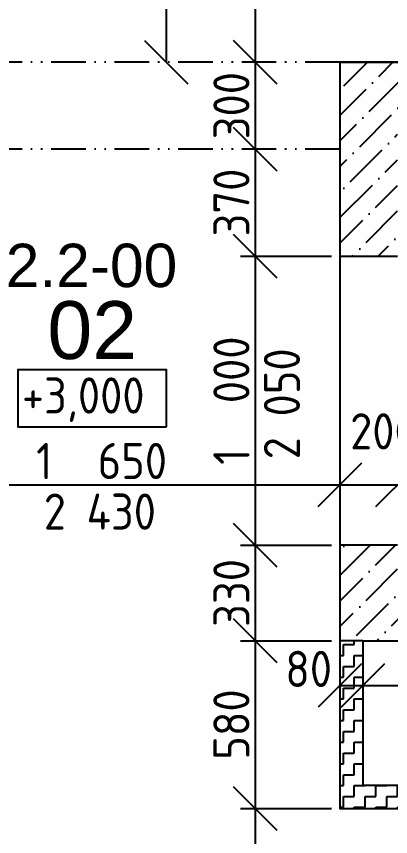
# Model space of a CAD drawing. Extents: x 4511820 to 5180432, y -1526536 to -944957.
# Drawn here: x 4990201 to 4991497, y -1250212 to -1247376 of the extents above; entities that cross this region are included whole.
import ezdxf

# ---------------------------------------------------------------- set-up
doc = ezdxf.new("R2010")
doc.units = 0
doc.header["$MEASUREMENT"] = 0
doc.linetypes.add('ACAD_ISO12W100', pattern=[22, 12, -3, 0.5, -3, 0.5, -3])
doc.layers.get('0').update_dxf_attribs({"linetype": 'CONTINUOUS'})
doc.layers.get('Defpoints').update_dxf_attribs({"color": 61, "linetype": 'CONTINUOUS'})
for name, color, linetype in [('KÓTY', 4, 'CONTINUOUS'), ('MÚRY', 1, 'CONTINUOUS'), ('Plochy', 41, 'CONTINUOUS'), ('POPIS', 7, 'CONTINUOUS'), ('TENKÁ', 7, 'CONTINUOUS'), ('ŠRAFY', 82, 'CONTINUOUS')]:
    doc.layers.add(name, color=color, linetype=linetype)
doc.styles.add('ARIAL', font='arial.ttf')
doc.styles.add('STYLE1', font='isocp.shx')
doc.dimstyles.new('STANDARD-50', dxfattribs={"dimtxt": 125, "dimasz": 150, "dimexe": 10, "dimexo": 200, "dimgap": 20, "dimtad": 1, "dimdsep": 46, "dimlunit": 6, "dimtxsty": 'STYLE1', "dimblk1": 'OBLIQUE', "dimblk2": 'OBLIQUE', "dimsah": 1, "dimcen": 2.5, "dimse1": 1, "dimse2": 1, "dimadec": 0, "dimazin": 0, "dimtfac": 1, "dimtmove": 1, "dimatfit": 3, "dimldrblk": 'OBLIQUE', "dimfxl": 1, "dimtolj": 1, "dimtzin": 0, "dimarcsym": 0})

# ---------------------------------------------------------------- blocks, each defined once
blk = doc.blocks.new('_OBLIQUE')
at = {"color": 0, "linetype": 'ByBlock'}
blk.add_line((-0.5, -0.5), (0.5, 0.5), dxfattribs=at)
blk = doc.blocks.new('*D30807')
at = {"layer": 'Defpoints', "color": 0}
for p in [(4991321, -1242534.2), (4990719.5, -1247534.2), (4991321, -1247534.2)]:
    blk.add_point(p, dxfattribs=at)
at = {"layer": 'KÓTY', "color": 0, "lineweight": -2}
blk.add_line((4990719.5, -1242534.2), (4990719.5, -1247534.2), dxfattribs=at)
at = {"layer": 'KÓTY', "color": 0, "linetype": 'ByBlock', "lineweight": -2, "xscale": 150, "yscale": 150, "zscale": 150}
for p, rotation in [((4990719.5, -1242534.2), 90), ((4990719.5, -1247534.2), 270)]:
    blk.add_blockref('_OBLIQUE', p, dxfattribs=dict(at, rotation=rotation))
at = {"layer": 'KÓTY', "color": 0, "insert": (4990637, -1245034.2), "char_height": 125, "attachment_point": 5, "rotation": 90, "style": 'STYLE1'}
blk.add_mtext('\\A1;5ﾠ000', dxfattribs=at)
blk = doc.blocks.new('*D30808')
at = {"layer": 'Defpoints', "color": 0}
for p in [(4991028, -1245984.2), (4991028, -1247534.2), (4991028, -1247534.2)]:
    blk.add_point(p, dxfattribs=at)
at = {"layer": 'KÓTY', "color": 0, "lineweight": -2}
blk.add_line((4991028, -1245984.2), (4991028, -1247534.2), dxfattribs=at)
at = {"layer": 'KÓTY', "color": 0, "linetype": 'ByBlock', "lineweight": -2, "xscale": 150, "yscale": 150, "zscale": 150}
for p, rotation in [((4991028, -1245984.2), 90), ((4991028, -1247534.2), 270)]:
    blk.add_blockref('_OBLIQUE', p, dxfattribs=dict(at, rotation=rotation))
at = {"layer": 'KÓTY', "color": 0, "insert": (4990945.5, -1246759.2), "char_height": 125, "attachment_point": 5, "rotation": 90, "style": 'STYLE1'}
blk.add_mtext('\\A1;1ﾠ550', dxfattribs=at)
blk = doc.blocks.new('*D30815')
at = {"layer": 'Defpoints', "color": 0}
for p in [(4991028, -1247534.2), (4991028, -1247834.2), (4991028, -1247834.2)]:
    blk.add_point(p, dxfattribs=at)
at = {"layer": 'KÓTY', "color": 0, "lineweight": -2}
blk.add_line((4991028, -1247534.2), (4991028, -1247834.2), dxfattribs=at)
at = {"layer": 'KÓTY', "color": 0, "linetype": 'ByBlock', "lineweight": -2, "xscale": 150, "yscale": 150, "zscale": 150}
for p, rotation in [((4991028, -1247534.2), 90), ((4991028, -1247834.2), 270)]:
    blk.add_blockref('_OBLIQUE', p, dxfattribs=dict(at, rotation=rotation))
at = {"layer": 'KÓTY', "color": 0, "insert": (4990945.5, -1247684.2), "char_height": 125, "attachment_point": 5, "rotation": 90, "style": 'STYLE1'}
blk.add_mtext('\\A1;300', dxfattribs=at)
blk = doc.blocks.new('*D30816')
at = {"layer": 'Defpoints', "color": 0}
for p in [(4991321, -1247834.2), (4991028, -1248204.2), (4991321, -1248204.2)]:
    blk.add_point(p, dxfattribs=at)
at = {"layer": 'KÓTY', "color": 0, "lineweight": -2}
blk.add_line((4991028, -1247834.2), (4991028, -1248204.2), dxfattribs=at)
at = {"layer": 'KÓTY', "color": 0, "linetype": 'ByBlock', "lineweight": -2, "xscale": 150, "yscale": 150, "zscale": 150}
for p, rotation in [((4991028, -1247834.2), 90), ((4991028, -1248204.2), 270)]:
    blk.add_blockref('_OBLIQUE', p, dxfattribs=dict(at, rotation=rotation))
at = {"layer": 'KÓTY', "color": 0, "insert": (4990945.5, -1248019.2), "char_height": 125, "attachment_point": 5, "rotation": 90, "style": 'STYLE1'}
blk.add_mtext('\\A1;370', dxfattribs=at)
blk = doc.blocks.new('*D30817')
at = {"layer": 'Defpoints', "color": 0}
for p in [(4991321, -1248204.2), (4991028, -1249204.2), (4991321, -1249204.2)]:
    blk.add_point(p, dxfattribs=at)
at = {"layer": 'KÓTY', "color": 0, "lineweight": -2}
blk.add_line((4991028, -1248204.2), (4991028, -1249204.2), dxfattribs=at)
at = {"layer": 'KÓTY', "color": 0, "linetype": 'ByBlock', "lineweight": -2, "xscale": 150, "yscale": 150, "zscale": 150}
for p, rotation in [((4991028, -1248204.2), 90), ((4991028, -1249204.2), 270)]:
    blk.add_blockref('_OBLIQUE', p, dxfattribs=dict(at, rotation=rotation))
at = {"layer": 'KÓTY', "color": 0, "insert": (4990945.5, -1248704.2), "char_height": 125, "attachment_point": 5, "rotation": 90, "style": 'STYLE1'}
blk.add_mtext('\\A1;1ﾠ000', dxfattribs=at)
blk = doc.blocks.new('*D30818')
at = {"layer": 'Defpoints', "color": 0}
for p in [(4991321, -1249204.2), (4991028, -1249534.2), (4991321, -1249534.2)]:
    blk.add_point(p, dxfattribs=at)
at = {"layer": 'KÓTY', "color": 0, "lineweight": -2}
blk.add_line((4991028, -1249204.2), (4991028, -1249534.2), dxfattribs=at)
at = {"layer": 'KÓTY', "color": 0, "linetype": 'ByBlock', "lineweight": -2, "xscale": 150, "yscale": 150, "zscale": 150}
for p, rotation in [((4991028, -1249204.2), 90), ((4991028, -1249534.2), 270)]:
    blk.add_blockref('_OBLIQUE', p, dxfattribs=dict(at, rotation=rotation))
at = {"layer": 'KÓTY', "color": 0, "insert": (4990945.5, -1249369.2), "char_height": 125, "attachment_point": 5, "rotation": 90, "style": 'STYLE1'}
blk.add_mtext('\\A1;330', dxfattribs=at)
blk = doc.blocks.new('*D30819')
at = {"layer": 'Defpoints', "color": 0}
for p in [(4991321, -1249534.2), (4991028, -1250114.2), (4991321, -1250114.2)]:
    blk.add_point(p, dxfattribs=at)
at = {"layer": 'KÓTY', "color": 0, "lineweight": -2}
blk.add_line((4991028, -1249534.2), (4991028, -1250114.2), dxfattribs=at)
at = {"layer": 'KÓTY', "color": 0, "linetype": 'ByBlock', "lineweight": -2, "xscale": 150, "yscale": 150, "zscale": 150}
for p, rotation in [((4991028, -1249534.2), 90), ((4991028, -1250114.2), 270)]:
    blk.add_blockref('_OBLIQUE', p, dxfattribs=dict(at, rotation=rotation))
at = {"layer": 'KÓTY', "color": 0, "insert": (4990945.5, -1249824.2), "char_height": 125, "attachment_point": 5, "rotation": 90, "style": 'STYLE1'}
blk.add_mtext('\\A1;580', dxfattribs=at)
blk = doc.blocks.new('*D30820')
at = {"layer": 'Defpoints', "color": 0}
for p in [(4991321, -1250114.2), (4991028, -1251494.2), (4991321, -1251494.2)]:
    blk.add_point(p, dxfattribs=at)
at = {"layer": 'KÓTY', "color": 0, "lineweight": -2}
blk.add_line((4991028, -1250114.2), (4991028, -1251494.2), dxfattribs=at)
at = {"layer": 'KÓTY', "color": 0, "linetype": 'ByBlock', "lineweight": -2, "xscale": 150, "yscale": 150, "zscale": 150}
for p, rotation in [((4991028, -1250114.2), 90), ((4991028, -1251494.2), 270)]:
    blk.add_blockref('_OBLIQUE', p, dxfattribs=dict(at, rotation=rotation))
at = {"layer": 'KÓTY', "color": 0, "insert": (4990945.5, -1250804.2), "char_height": 125, "attachment_point": 5, "rotation": 90, "style": 'STYLE1'}
blk.add_mtext('\\A1;1ﾠ380', dxfattribs=at)
blk = doc.blocks.new('*D30855')
at = {"layer": 'Defpoints', "color": 0}
for p in [(4989671, -1248995.5), (4991321, -1248995.5), (4991321, -1248995.5)]:
    blk.add_point(p, dxfattribs=at)
at = {"layer": 'KÓTY', "color": 0, "lineweight": -2}
blk.add_line((4989671, -1248995.5), (4991321, -1248995.5), dxfattribs=at)
at = {"layer": 'KÓTY', "color": 0, "linetype": 'ByBlock', "lineweight": -2, "xscale": 150, "yscale": 150, "zscale": 150, "rotation": 180}
blk.add_blockref('_OBLIQUE', (4989671, -1248995.5), dxfattribs=at)
at = {"layer": 'KÓTY', "color": 0, "linetype": 'ByBlock', "lineweight": -2, "xscale": 150, "yscale": 150, "zscale": 150}
blk.add_blockref('_OBLIQUE', (4991321, -1248995.5), dxfattribs=at)
at = {"layer": 'KÓTY', "color": 0, "insert": (4990496, -1248913), "char_height": 125, "attachment_point": 5, "style": 'STYLE1'}
blk.add_mtext('\\A1;1ﾠ650', dxfattribs=at)
blk = doc.blocks.new('*D30857')
at = {"layer": 'Defpoints', "color": 0}
for p in [(4991521, -1248995.5), (4991321, -1249204.2), (4991521, -1249204.2)]:
    blk.add_point(p, dxfattribs=at)
at = {"layer": 'KÓTY', "color": 0, "lineweight": -2}
blk.add_line((4991321, -1248995.5), (4991521, -1248995.5), dxfattribs=at)
at = {"layer": 'KÓTY', "color": 0, "linetype": 'ByBlock', "lineweight": -2, "xscale": 150, "yscale": 150, "zscale": 150, "rotation": 180}
blk.add_blockref('_OBLIQUE', (4991321, -1248995.5), dxfattribs=at)
at = {"layer": 'KÓTY', "color": 0, "linetype": 'ByBlock', "lineweight": -2, "xscale": 150, "yscale": 150, "zscale": 150}
blk.add_blockref('_OBLIQUE', (4991521, -1248995.5), dxfattribs=at)
at = {"layer": 'KÓTY', "color": 0, "insert": (4991471.8, -1248810.5), "char_height": 125, "attachment_point": 5, "style": 'STYLE1'}
blk.add_mtext('\\A1;200', dxfattribs=at)
blk = doc.blocks.new('*D30858')
at = {"layer": 'Defpoints', "color": 0}
for p in [(4993451, -1248995.5), (4991521, -1249334.2), (4993451, -1249334.2)]:
    blk.add_point(p, dxfattribs=at)
at = {"layer": 'KÓTY', "color": 0, "lineweight": -2}
blk.add_line((4991521, -1248995.5), (4993451, -1248995.5), dxfattribs=at)
at = {"layer": 'KÓTY', "color": 0, "linetype": 'ByBlock', "lineweight": -2, "xscale": 150, "yscale": 150, "zscale": 150, "rotation": 180}
blk.add_blockref('_OBLIQUE', (4991521, -1248995.5), dxfattribs=at)
at = {"layer": 'KÓTY', "color": 0, "linetype": 'ByBlock', "lineweight": -2, "xscale": 150, "yscale": 150, "zscale": 150}
blk.add_blockref('_OBLIQUE', (4993451, -1248995.5), dxfattribs=at)
at = {"layer": 'KÓTY', "color": 0, "insert": (4992486, -1248913), "char_height": 125, "attachment_point": 5, "style": 'STYLE1'}
blk.add_mtext('\\A1;1ﾠ930', dxfattribs=at)
blk = doc.blocks.new('*D30867')
at = {"layer": 'Defpoints', "color": 0}
for p in [(4991321, -1249534.2), (4991401, -1249534.2), (4991401, -1249689)]:
    blk.add_point(p, dxfattribs=at)
at = {"layer": 'KÓTY', "color": 0, "lineweight": -2}
blk.add_line((4991321, -1249689), (4991401, -1249689), dxfattribs=at)
at = {"layer": 'KÓTY', "color": 0, "linetype": 'ByBlock', "lineweight": -2, "xscale": 150, "yscale": 150, "zscale": 150, "rotation": 180}
blk.add_blockref('_OBLIQUE', (4991321, -1249689), dxfattribs=at)
at = {"layer": 'KÓTY', "color": 0, "linetype": 'ByBlock', "lineweight": -2, "xscale": 150, "yscale": 150, "zscale": 150}
blk.add_blockref('_OBLIQUE', (4991401, -1249689), dxfattribs=at)
at = {"layer": 'KÓTY', "color": 0, "insert": (4991213, -1249632), "char_height": 125, "attachment_point": 5, "style": 'STYLE1'}
blk.add_mtext('\\A1;80', dxfattribs=at)
blk = doc.blocks.new('*D30868')
at = {"layer": 'Defpoints', "color": 0}
for p in [(4991401, -1249534.2), (4993871, -1249534.2), (4993871, -1249689)]:
    blk.add_point(p, dxfattribs=at)
at = {"layer": 'KÓTY', "color": 0, "lineweight": -2}
blk.add_line((4991401, -1249689), (4993871, -1249689), dxfattribs=at)
at = {"layer": 'KÓTY', "color": 0, "linetype": 'ByBlock', "lineweight": -2, "xscale": 150, "yscale": 150, "zscale": 150, "rotation": 180}
blk.add_blockref('_OBLIQUE', (4991401, -1249689), dxfattribs=at)
at = {"layer": 'KÓTY', "color": 0, "linetype": 'ByBlock', "lineweight": -2, "xscale": 150, "yscale": 150, "zscale": 150}
blk.add_blockref('_OBLIQUE', (4993871, -1249689), dxfattribs=at)
at = {"layer": 'KÓTY', "color": 0, "insert": (4992636, -1249606.5), "char_height": 125, "attachment_point": 5, "style": 'STYLE1'}
blk.add_mtext('\\A1;2ﾠ470', dxfattribs=at)

msp = doc.modelspace()

# ---------------------------------------------------------------- hatches: boundary and pattern name
at = {"layer": 'ŠRAFY'}
h = msp.add_hatch(dxfattribs=at)
h.set_pattern_fill('ANSI36', color=256, scale=500, angle=360)
h.set_pattern_definition([(45, (524430.31, 212625.64), (33.1456304, 121.533978), [156.25, -31.25, 0, -31.25])])
h.paths.add_polyline_path([(4991321, -1247534.226), (4991321, -1247834.226), (4991321, -1248204.226), (4991521, -1248204.226), (4991521, -1247734.226), (4991721, -1247734.226), (4991802, -1247734.226), (4991842, -1247734.226), (4992701, -1247734.226), (4993130, -1247734.226), (4993170, -1247734.226), (4993451, -1247734.226), (4993451, -1247754.226), (4993451, -1249334.226), (4992998.5, -1249334.226), (4992887.5, -1249334.226), (4992806.25, -1249334.226), (4992766.25, -1249334.226), (4992579.75, -1249334.226), (4992539.75, -1249334.226), (4991521, -1249334.226), (4991521, -1249204.226), (4991321, -1249204.226), (4991321, -1249534.226), (4991401, -1249534.226), (4993651, -1249534.226), (4993651, -1247934.226), (4993651, -1247614.226), (4993651, -1247534.226)])
at = {"layer": 'ŠRAFY', "ltscale": 0.25}
h = msp.add_hatch(dxfattribs=at)
h.set_pattern_fill('ZIGZAG', color=256, scale=300, style=0)
h.set_pattern_definition([(0, (-68841.5, 214751.965), (37.5, 37.5), [37.5, -37.5]), (90, (-68804, 214751.965), (-37.5, 37.5), [37.5, -37.5])])
h.paths.add_polyline_path([(4991321, -1250114.226), (4993871, -1250114.226), (4993871, -1250034.226), (4991401, -1250034.226), (4991401, -1249534.226), (4991321, -1249534.226)])

# ---------------------------------------------------------------- linework, layer by layer
at = {"layer": 'KÓTY'}
for p, q in [((4990977.5, -1248204.226), (4991292.5, -1248204.226)), ((4990977.5, -1249204.226), (4991292.5, -1249204.226)), ((4990977.5, -1249534.226), (4991292.5, -1249534.226)), ((4990977.5, -1250114.226), (4991292.5, -1250114.226))]:
    msp.add_line(p, q, dxfattribs=at)
at = {"layer": 'MÚRY'}
for p, q in [((4991321, -1247534.226), (4993671, -1247534.226)), ((4991321, -1247534.226), (4991321, -1248204.226)), ((4991321, -1248204.226), (4991521, -1248204.226)), ((4991321, -1249204.226), (4991321, -1250114.226)), ((4991521, -1249204.226), (4991321, -1249204.226)), ((4991401, -1249534.226), (4993651, -1249534.226)), ((4991401, -1249534.226), (4991401, -1250034.226)), ((4991401, -1250034.226), (4993871, -1250034.226)), ((4991321, -1250114.226), (4993871, -1250114.226))]:
    msp.add_line(p, q, dxfattribs=at)
at = {"layer": 'Plochy'}
msp.add_lwpolyline([(4989671, -1249829.226), (4989671, -1242234.226), (4989536, -1242234.226), (4989536, -1240534.226), (4993871, -1240534.226), (4993871, -1242234.226), (4991321, -1242234.226), (4991321, -1245984.226), (4991571, -1245984.226), (4991571, -1245594.226), (4992771, -1245594.226), (4992771, -1245874.226), (4993871, -1245874.226), (4993871, -1247534.226), (4991321, -1247534.226), (4991321, -1250114.226), (4993871, -1250114.226), (4993871, -1251494.226), (4990196, -1251494.226), (4990196, -1251029.226), (4988246, -1251029.226), (4988246, -1249829.226), (4989671, -1249829.226)], close=True, dxfattribs=at)
at = {"layer": 'TENKÁ', "linetype": 'ACAD_ISO12W100', "ltscale": 10}
for p, q in [((4991321, -1247534.226), (4989671, -1247534.226)), ((4991321, -1247834.226), (4989671, -1247834.226)), ((4991321, -1248204.226), (4991321, -1249204.226))]:
    msp.add_line(p, q, dxfattribs=at)
at = {"layer": 'TENKÁ'}
msp.add_line((4991401, -1249534.226), (4991321, -1249534.226), dxfattribs=at)
at = {"layer": 'TENKÁ', "ltscale": 0.25}
msp.add_lwpolyline([(4990720.469, -1248794.228), (4990720.469, -1248597.978), (4990205.837, -1248597.978), (4990205.837, -1248794.228)], close=True, dxfattribs=at)

# ---------------------------------------------------------------- texts
at = {"layer": 'KÓTY', "insert": (4991120.457, -1248715.228), "char_height": 125, "attachment_point": 5, "rotation": 90, "style": 'STYLE1'}
msp.add_mtext('\\A1;2 050', dxfattribs=at)
at = {"layer": 'KÓTY', "insert": (4990489.998, -1249087.992), "char_height": 125, "attachment_point": 5, "style": 'STYLE1'}
msp.add_mtext('\\A1;2 430', dxfattribs=at)
at = {"layer": 'POPIS', "lineweight": 40, "ltscale": 0.25, "style": 'ARIAL'}
for s, height, p in [('2.2-00', 150, (4990163.913, -1248311.579)), ('02', 200, (4990308.269, -1248560.305))]:
    msp.add_text(s, height=height, dxfattribs=at).set_placement(p)
at = {"layer": 'TENKÁ', "ltscale": 0.25, "style": 'STYLE1'}
msp.add_text('+3,000', height=125, dxfattribs=at).set_placement((4990220.227, -1248748.927))

# ---------------------------------------------------------------- dimensions: what is measured, and where the dimension line sits
at = {"layer": 'KÓTY'}
for base, p1, p2, picture, middle in [((4990719.5, -1247534.226), (4991321, -1242534.226), (4991321, -1247534.226), '*D30807', (4990636.957, -1245034.226)), ((4991028, -1247534.226), (4991028, -1245984.226), (4991028, -1247534.226), '*D30808', (4990945.457, -1246759.226)), ((4991028, -1247834.226), (4991028, -1247534.226), (4991028, -1247834.226), '*D30815', (4990945.5, -1247684.226)), ((4991028, -1248204.226), (4991321, -1247834.226), (4991321, -1248204.226), '*D30816', (4990945.5, -1248019.226)), ((4991028, -1249204.226), (4991321, -1248204.226), (4991321, -1249204.226), '*D30817', (4990945.457, -1248704.226)), ((4991028, -1249534.226), (4991321, -1249204.226), (4991321, -1249534.226), '*D30818', (4990945.5, -1249369.226)), ((4991028, -1250114.226), (4991321, -1249534.226), (4991321, -1250114.226), '*D30819', (4990945.5, -1249824.226)), ((4991028, -1251494.226), (4991321, -1250114.226), (4991321, -1251494.226), '*D30820', (4990945.457, -1250804.226))]:
    dim = msp.add_linear_dim(base=base, p1=p1, p2=p2, angle=90, dimstyle='STANDARD-50', dxfattribs=at)
    dim.commit()
    dim.dimension.update_dxf_attribs({"geometry": picture, "text_midpoint": middle})
for base, p1, p2, picture, middle in [((4991521, -1248995.535), (4991321, -1249204.226), (4991521, -1249204.226), '*D30857', (4991471.75, -1248810.535)), ((4991321, -1248995.535), (4989671, -1248995.535), (4991321, -1248995.535), '*D30855', (4990496, -1248912.992)), ((4993451, -1248995.535), (4991521, -1249334.226), (4993451, -1249334.226), '*D30858', (4992486, -1248912.992)), ((4993871, -1249689.035), (4991401, -1249534.226), (4993871, -1249534.226), '*D30868', (4992636, -1249606.492))]:
    dim = msp.add_linear_dim(base=base, p1=p1, p2=p2, dimstyle='STANDARD-50', dxfattribs=at)
    dim.commit()
    dim.dimension.update_dxf_attribs({"geometry": picture, "text_midpoint": middle})
dim = msp.add_linear_dim(base=(4991401, -1249689.035), p1=(4991321, -1249534.226), p2=(4991401, -1249534.226), dimstyle='STANDARD-50', dxfattribs=at)
dim.commit()
dim.dimension.update_dxf_attribs({"geometry": '*D30867', "text_midpoint": (4991213, -1249714.535), "dimtype": 160})

doc.saveas('drawing.dxf')
